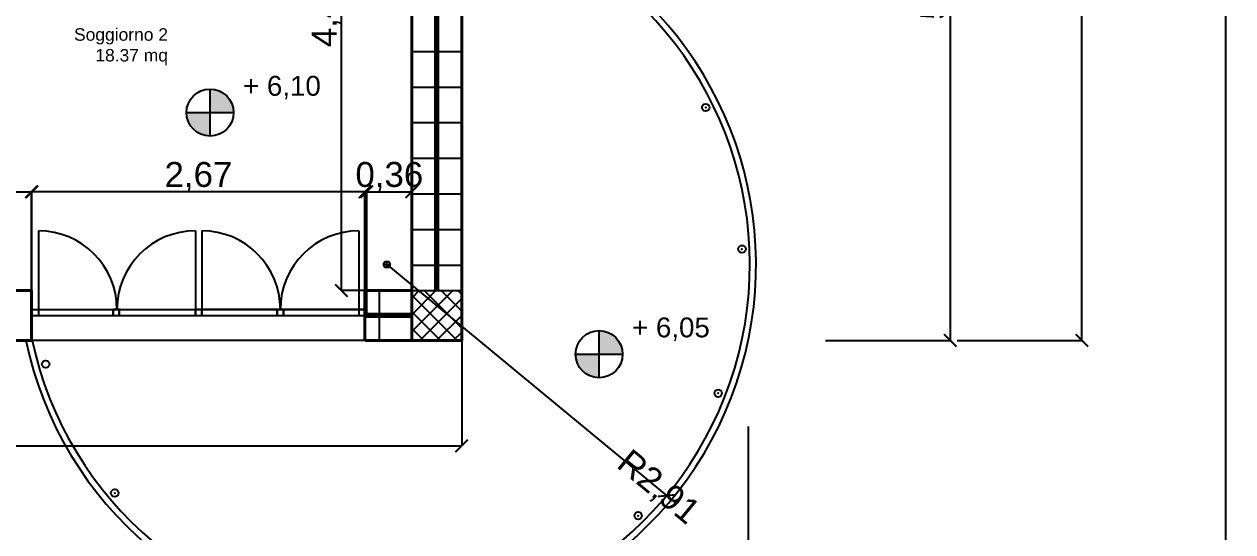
# Model space of a CAD drawing. Header units: millimetres. Extents: x 2459 to 3981, y 1231 to 4850.
# Drawn here: x 3708.71 to 3718.4, y 1278.54 to 1282.61 of the extents above; entities that cross this region are included whole.
import ezdxf

# ---------------------------------------------------------------- set-up
doc = ezdxf.new("R2010")
doc.units = ezdxf.units.MM
doc.layers.add('linee murature', color=253, linetype='Continuous', lineweight=70)
doc.layers.add('linee muri', color=7, linetype='Continuous', lineweight=40)
doc.layers.add('quoteee', color=7, linetype='Continuous')
doc.styles.get("Standard").update_dxf_attribs({"font": 'arial.ttf'})
doc.dimstyles.new('Copia di ISO-25', dxfattribs={"dimtxt": 0.2, "dimasz": 0.1, "dimexe": 0, "dimexo": 0, "dimgap": 0, "dimtad": 3, "dimtxsty": 'Standard', "dimblk": 'ARCHTICK', "dimcen": -2.5, "dimclrd": 256, "dimclre": 256, "dimclrt": 256, "dimadec": 0, "dimazin": 0, "dimtfac": 1, "dimtmove": 2, "dimatfit": 3, "dimldrblk": 'ARCHTICK', "dimfxl": 1, "dimfxlon": 1, "dimtfillclr": 256, "dimlwd": -1, "dimlwe": -1, "dimarcsym": 0})
pattern_1 = [(45, (-1.35194, 0.4), (-0.067351921, 0.067351921), []), (135, (-1.35194, 0.4), (-0.067351921, -0.067351921), [])]

# ---------------------------------------------------------------- blocks, each defined once
blk = doc.blocks.new('_ArchTick')
at = {"color": 0, "linetype": 'ByBlock', "const_width": 0.15}
blk.add_lwpolyline([(-0.5, -0.5), (0.5, 0.5)], dxfattribs=at)
blk = doc.blocks.new('*D277')
at = {"layer": 'Defpoints', "color": 0, "lineweight": -3, "transparency": 16777216}
for p in [(3712.2147, 1285.7606), (3712.2147, 1280.0706), (3716.1318, 1280.0706)]:
    blk.add_point(p, dxfattribs=at)
at = {"layer": 'quoteee', "transparency": 16777216}
for p, q in [((3715.1318, 1285.7606), (3716.1318, 1285.7606)), ((3716.1318, 1285.7606), (3716.1318, 1280.0706)), ((3715.1318, 1280.0706), (3716.1318, 1280.0706))]:
    blk.add_line(p, q, dxfattribs=at)
at = {"layer": 'quoteee', "transparency": 16777216, "xscale": 0.1, "yscale": 0.1, "zscale": 0.1}
for p, rotation in [((3716.1318, 1285.7606), 90), ((3716.1318, 1280.0706), 270)]:
    blk.add_blockref('_ArchTick', p, dxfattribs=dict(at, rotation=rotation))
at = {"layer": 'quoteee', "transparency": 16777216, "insert": (3716.0116, 1282.9156), "char_height": 0.2, "attachment_point": 5, "rotation": 90}
blk.add_mtext('5,69', dxfattribs=at)
blk = doc.blocks.new('*D278')
at = {"layer": 'Defpoints', "color": 0, "lineweight": -3, "transparency": 16777216}
for p in [(3712.2147, 1292.2906), (3717.1874, 1292.2906), (3712.2147, 1280.0706)]:
    blk.add_point(p, dxfattribs=at)
at = {"layer": 'quoteee', "transparency": 16777216}
for p, q in [((3716.1874, 1292.2906), (3717.1874, 1292.2906)), ((3717.1874, 1280.0706), (3717.1874, 1292.2906)), ((3716.1874, 1280.0706), (3717.1874, 1280.0706))]:
    blk.add_line(p, q, dxfattribs=at)
at = {"layer": 'quoteee', "transparency": 16777216, "xscale": 0.1, "yscale": 0.1, "zscale": 0.1}
for p, rotation in [((3717.1874, 1292.2906), 90), ((3717.1874, 1280.0706), 270)]:
    blk.add_blockref('_ArchTick', p, dxfattribs=dict(at, rotation=rotation))
at = {"layer": 'quoteee', "transparency": 16777216, "insert": (3717.0672, 1286.1806), "char_height": 0.2, "attachment_point": 5, "rotation": 90}
blk.add_mtext('12,22', dxfattribs=at)
blk = doc.blocks.new('*D279')
at = {"layer": 'Defpoints', "color": 0, "lineweight": -3, "transparency": 16777216}
for p in [(3712.2147, 1292.2906), (3718.342, 1292.2906), (3712.2147, 1277.772)]:
    blk.add_point(p, dxfattribs=at)
at = {"layer": 'quoteee', "transparency": 16777216}
for p, q in [((3717.342, 1292.2906), (3718.342, 1292.2906)), ((3718.342, 1277.772), (3718.342, 1292.2906)), ((3717.342, 1277.772), (3718.342, 1277.772))]:
    blk.add_line(p, q, dxfattribs=at)
at = {"layer": 'quoteee', "transparency": 16777216, "xscale": 0.1, "yscale": 0.1, "zscale": 0.1}
for p, rotation in [((3718.342, 1292.2906), 90), ((3718.342, 1277.772), 270)]:
    blk.add_blockref('_ArchTick', p, dxfattribs=dict(at, rotation=rotation))
at = {"layer": 'quoteee', "transparency": 16777216, "insert": (3718.2219, 1285.0313), "char_height": 0.2, "attachment_point": 5, "rotation": 90}
blk.add_mtext('14,52', dxfattribs=at)
blk = doc.blocks.new('*D289')
at = {"layer": 'Defpoints', "color": 0, "lineweight": -3, "transparency": 16777216}
for p in [(3708.7647, 1281.2637), (3707.7147, 1280.4706), (3708.7647, 1280.4706)]:
    blk.add_point(p, dxfattribs=at)
at = {"layer": 'quoteee', "transparency": 16777216}
for p, q in [((3707.7147, 1280.4706), (3707.7147, 1281.2637)), ((3707.7147, 1281.2637), (3708.7647, 1281.2637)), ((3708.7647, 1280.4706), (3708.7647, 1281.2637))]:
    blk.add_line(p, q, dxfattribs=at)
at = {"layer": 'quoteee', "transparency": 16777216, "xscale": 0.1, "yscale": 0.1, "zscale": 0.1, "rotation": 180}
blk.add_blockref('_ArchTick', (3707.7147, 1281.2637), dxfattribs=at)
at = {"layer": 'quoteee', "transparency": 16777216, "xscale": 0.1, "yscale": 0.1, "zscale": 0.1}
blk.add_blockref('_ArchTick', (3708.7647, 1281.2637), dxfattribs=at)
at = {"layer": 'quoteee', "transparency": 16777216, "insert": (3708.2397, 1281.3839), "char_height": 0.2, "attachment_point": 5}
blk.add_mtext('1,05', dxfattribs=at)
blk = doc.blocks.new('*D290')
at = {"layer": 'Defpoints', "color": 0, "lineweight": -3, "transparency": 16777216}
for p in [(3708.7694, 1281.2637), (3708.7694, 1280.0706), (3711.4394, 1280.0706)]:
    blk.add_point(p, dxfattribs=at)
at = {"layer": 'quoteee', "transparency": 16777216}
for p, q in [((3708.7694, 1280.2637), (3708.7694, 1281.2637)), ((3711.4394, 1281.2637), (3708.7694, 1281.2637)), ((3711.4394, 1280.2637), (3711.4394, 1281.2637))]:
    blk.add_line(p, q, dxfattribs=at)
at = {"layer": 'quoteee', "transparency": 16777216, "xscale": 0.1, "yscale": 0.1, "zscale": 0.1, "rotation": 180}
blk.add_blockref('_ArchTick', (3708.7694, 1281.2637), dxfattribs=at)
at = {"layer": 'quoteee', "transparency": 16777216, "xscale": 0.1, "yscale": 0.1, "zscale": 0.1}
blk.add_blockref('_ArchTick', (3711.4394, 1281.2637), dxfattribs=at)
at = {"layer": 'quoteee', "transparency": 16777216, "insert": (3710.1044, 1281.3839), "char_height": 0.2, "attachment_point": 5}
blk.add_mtext('2,67', dxfattribs=at)
blk = doc.blocks.new('*D291')
at = {"layer": 'Defpoints', "color": 0, "lineweight": -3, "transparency": 16777216}
for p in [(3711.8147, 1281.2637), (3711.4547, 1280.0706), (3711.8147, 1280.0706)]:
    blk.add_point(p, dxfattribs=at)
at = {"layer": 'quoteee', "transparency": 16777216}
for p, q in [((3711.4547, 1280.2637), (3711.4547, 1281.2637)), ((3711.4547, 1281.2637), (3711.8147, 1281.2637)), ((3711.8147, 1280.2637), (3711.8147, 1281.2637))]:
    blk.add_line(p, q, dxfattribs=at)
at = {"layer": 'quoteee', "transparency": 16777216, "xscale": 0.1, "yscale": 0.1, "zscale": 0.1, "rotation": 180}
blk.add_blockref('_ArchTick', (3711.4547, 1281.2637), dxfattribs=at)
at = {"layer": 'quoteee', "transparency": 16777216, "xscale": 0.1, "yscale": 0.1, "zscale": 0.1}
blk.add_blockref('_ArchTick', (3711.8147, 1281.2637), dxfattribs=at)
at = {"layer": 'quoteee', "transparency": 16777216, "insert": (3711.6347, 1281.3839), "char_height": 0.2, "attachment_point": 5}
blk.add_mtext('0,36', dxfattribs=at)
blk = doc.blocks.new('*D292')
at = {"layer": 'Defpoints', "color": 0, "lineweight": -3, "transparency": 16777216}
for p in [(3695.9147, 1280.0706), (3712.2147, 1280.0706), (3712.2147, 1279.2252)]:
    blk.add_point(p, dxfattribs=at)
at = {"layer": 'quoteee', "transparency": 16777216}
for p, q in [((3695.9147, 1280.0706), (3695.9147, 1279.2252)), ((3712.2147, 1280.0706), (3712.2147, 1279.2252)), ((3695.9147, 1279.2252), (3712.2147, 1279.2252))]:
    blk.add_line(p, q, dxfattribs=at)
at = {"layer": 'quoteee', "transparency": 16777216, "xscale": 0.1, "yscale": 0.1, "zscale": 0.1, "rotation": 180}
blk.add_blockref('_ArchTick', (3695.9147, 1279.2252), dxfattribs=at)
at = {"layer": 'quoteee', "transparency": 16777216, "xscale": 0.1, "yscale": 0.1, "zscale": 0.1}
blk.add_blockref('_ArchTick', (3712.2147, 1279.2252), dxfattribs=at)
at = {"layer": 'quoteee', "transparency": 16777216, "insert": (3704.0647, 1279.3454), "char_height": 0.2, "attachment_point": 5}
blk.add_mtext('16,3', dxfattribs=at)
blk = doc.blocks.new('*D293')
at = {"layer": 'Defpoints', "color": 0, "lineweight": -3, "transparency": 16777216}
for p in [(3711.6147, 1280.6806), (3713.8574, 1278.8262)]:
    blk.add_point(p, dxfattribs=at)
at = {"layer": 'quoteee', "transparency": 16777216}
for p, q in [((3711.6147, 1280.6806), (3713.8574, 1278.8262)), ((3713.8574, 1278.8262), (3713.9344, 1278.7624))]:
    blk.add_line(p, q, dxfattribs=at)
at = {"layer": 'quoteee', "transparency": 16777216, "xscale": 0.1, "yscale": 0.1, "zscale": 0.1, "rotation": 140.4128829302573}
blk.add_blockref('_ArchTick', (3713.8574, 1278.8262), dxfattribs=at)
at = {"layer": 'quoteee', "transparency": 16777216, "insert": (3713.7857, 1278.8854), "char_height": 0.2, "attachment_point": 5, "rotation": 320.41288}
blk.add_mtext('R2,91', dxfattribs=at)
blk = doc.blocks.new('*D295')
at = {"layer": 'Defpoints', "color": 0, "lineweight": -3, "transparency": 16777216}
for p in [(3693.6162, 1280.0706), (3714.5112, 1280.0706), (3693.6162, 1278.3795)]:
    blk.add_point(p, dxfattribs=at)
at = {"layer": 'quoteee', "transparency": 16777216}
for p, q in [((3693.6162, 1279.3795), (3693.6162, 1278.3795)), ((3714.5112, 1279.3795), (3714.5112, 1278.3795)), ((3714.5112, 1278.3795), (3693.6162, 1278.3795))]:
    blk.add_line(p, q, dxfattribs=at)
at = {"layer": 'quoteee', "transparency": 16777216, "xscale": 0.1, "yscale": 0.1, "zscale": 0.1, "rotation": 180}
blk.add_blockref('_ArchTick', (3693.6162, 1278.3795), dxfattribs=at)
at = {"layer": 'quoteee', "transparency": 16777216, "xscale": 0.1, "yscale": 0.1, "zscale": 0.1}
blk.add_blockref('_ArchTick', (3714.5112, 1278.3795), dxfattribs=at)
at = {"layer": 'quoteee', "transparency": 16777216, "insert": (3704.0637, 1278.4997), "char_height": 0.2, "attachment_point": 5}
blk.add_mtext('20,9', dxfattribs=at)
blk = doc.blocks.new('*D464')
at = {"layer": 'Defpoints', "color": 0, "lineweight": -3, "transparency": 16777216}
for p in [(3711.251, 1284.9206), (3711.5525, 1284.9206), (3711.5525, 1280.4706)]:
    blk.add_point(p, dxfattribs=at)
at = {"layer": 'quoteee', "transparency": 16777216}
for p, q in [((3711.5525, 1284.9206), (3711.251, 1284.9206)), ((3711.251, 1280.4706), (3711.251, 1284.9206)), ((3711.5525, 1280.4706), (3711.251, 1280.4706))]:
    blk.add_line(p, q, dxfattribs=at)
at = {"layer": 'quoteee', "transparency": 16777216, "xscale": 0.1, "yscale": 0.1, "zscale": 0.1}
for p, rotation in [((3711.251, 1284.9206), 90), ((3711.251, 1280.4706), 270)]:
    blk.add_blockref('_ArchTick', p, dxfattribs=dict(at, rotation=rotation))
at = {"layer": 'quoteee', "transparency": 16777216, "insert": (3711.1312, 1282.6956), "char_height": 0.2, "attachment_point": 5, "rotation": 90}
blk.add_mtext('4,45', dxfattribs=at)

msp = doc.modelspace()

# ---------------------------------------------------------------- hatches: boundary and pattern name
at = {"linetype": 'Continuous'}
h = msp.add_hatch(dxfattribs=at)
h.set_pattern_fill('ANSI37', color=256, scale=0.03)
h.set_pattern_definition(pattern_1)
h.paths.add_polyline_path([(3712.214742, 1289.534637), (3711.815965, 1289.534637), (3711.814742, 1289.533414), (3711.814742, 1289.144162), (3711.824267, 1289.134637), (3712.214742, 1289.134637)])
h.paths.add_polyline_path([(3707.817242, 1280.470565), (3707.417242, 1280.470565), (3707.417242, 1280.070565), (3707.817242, 1280.070565)])
h.paths.add_polyline_path([(3712.214742, 1280.470565), (3711.814742, 1280.470565), (3711.814742, 1280.070565), (3712.214742, 1280.070565)])
h.paths.add_polyline_path([(3712.214742, 1285.320565), (3711.814742, 1285.320565), (3711.814742, 1284.920565), (3712.214742, 1284.920565)])
h.paths.add_polyline_path([(3712.214742, 1292.290565), (3711.814742, 1292.290565), (3711.814742, 1291.890565), (3712.214742, 1291.890565)])
h.paths.add_polyline_path([(3709.204742, 1292.290565), (3708.804742, 1292.290565), (3708.804742, 1291.890565), (3709.204742, 1291.890565)])
h.paths.add_polyline_path([(3705.824742, 1292.290565), (3705.424742, 1292.290565), (3705.424742, 1291.897159), (3705.431336, 1291.890565), (3705.824742, 1291.890565)])
h.paths.add_polyline_path([(3705.824742, 1289.534637), (3705.424742, 1289.534637), (3705.424742, 1289.134637), (3705.824742, 1289.134637)])
h.paths.add_polyline_path([(3703.999742, 1280.470565), (3703.599742, 1280.470565), (3703.599742, 1280.070565), (3703.999742, 1280.070565)])
h.paths.add_polyline_path([(3705.824742, 1285.320565), (3705.424742, 1285.320565), (3705.424742, 1284.920565), (3705.824742, 1284.920565)])
h.paths.add_polyline_path([(3707.819742, 1285.320565), (3707.419742, 1285.320565), (3707.419742, 1284.920565), (3707.554742, 1284.920565), (3707.819742, 1284.920565)])
h.paths.add_polyline_path([(3695.914742, 1291.890565), (3696.314742, 1291.890565), (3696.314742, 1292.290565), (3695.914742, 1292.290565)])
h.paths.add_polyline_path([(3698.924742, 1292.290565), (3698.924742, 1291.890565), (3699.324742, 1291.890565), (3699.324742, 1292.290565)])
h.paths.add_polyline_path([(3702.304742, 1292.290565), (3702.304742, 1291.890565), (3702.704742, 1291.890565), (3702.704742, 1292.290565)])
h.paths.add_polyline_path([(3702.704742, 1289.534637), (3702.304742, 1289.534637), (3702.304742, 1289.134637), (3702.704742, 1289.134637)])
h.paths.add_polyline_path([(3696.314742, 1289.134637), (3696.314742, 1289.534637), (3695.914742, 1289.534637), (3695.914742, 1289.134637)])
h.paths.add_polyline_path([(3702.304742, 1285.320565), (3702.304742, 1284.920565), (3702.704742, 1284.920565), (3702.704742, 1285.320565)])
h.paths.add_polyline_path([(3700.674742, 1284.920565), (3700.674742, 1285.320565), (3700.274742, 1285.320565), (3700.274742, 1284.920565)])
h.paths.add_polyline_path([(3696.314742, 1284.920565), (3696.314742, 1285.320565), (3695.914742, 1285.320565), (3695.914742, 1284.920565)])
h.paths.add_polyline_path([(3700.274742, 1280.470565), (3700.274742, 1280.070565), (3700.674742, 1280.070565), (3700.674742, 1280.470565)])
h.paths.add_polyline_path([(3696.314742, 1280.070565), (3696.314742, 1280.470565), (3695.914742, 1280.470565), (3695.914742, 1280.070565)])
h = msp.add_hatch()
h.set_pattern_fill('ANSI37', color=256, scale=0.03)
h.set_pattern_definition(pattern_1)
h.paths.add_polyline_path([(3712.214742, 1289.534637), (3711.815965, 1289.534637), (3711.814742, 1289.533414), (3711.814742, 1289.144162), (3711.824267, 1289.134637), (3712.214742, 1289.134637)])
h.paths.add_polyline_path([(3707.817242, 1280.470565), (3707.417242, 1280.470565), (3707.417242, 1280.070565), (3707.817242, 1280.070565)])
h.paths.add_polyline_path([(3712.214742, 1280.470565), (3711.814742, 1280.470565), (3711.814742, 1280.070565), (3712.214742, 1280.070565)])
h.paths.add_polyline_path([(3712.214742, 1285.320565), (3711.814742, 1285.320565), (3711.814742, 1284.920565), (3712.214742, 1284.920565)])
h.paths.add_polyline_path([(3712.214742, 1292.290565), (3711.814742, 1292.290565), (3711.814742, 1291.890565), (3712.214742, 1291.890565)])
h.paths.add_polyline_path([(3709.204742, 1292.290565), (3708.804742, 1292.290565), (3708.804742, 1291.890565), (3709.204742, 1291.890565)])
h.paths.add_polyline_path([(3705.824742, 1292.290565), (3705.424742, 1292.290565), (3705.424742, 1291.897159), (3705.431336, 1291.890565), (3705.824742, 1291.890565)])
h.paths.add_polyline_path([(3705.824742, 1289.534637), (3705.424742, 1289.534637), (3705.424742, 1289.134637), (3705.824742, 1289.134637)])
h.paths.add_polyline_path([(3703.999742, 1280.470565), (3703.599742, 1280.470565), (3703.599742, 1280.070565), (3703.999742, 1280.070565)])
h.paths.add_polyline_path([(3705.824742, 1285.320565), (3705.424742, 1285.320565), (3705.424742, 1284.920565), (3705.824742, 1284.920565)])
h.paths.add_polyline_path([(3707.819742, 1285.320565), (3707.419742, 1285.320565), (3707.419742, 1284.920565), (3707.554742, 1284.920565), (3707.819742, 1284.920565)])
h.paths.add_polyline_path([(3695.914742, 1291.890565), (3696.314742, 1291.890565), (3696.314742, 1292.290565), (3695.914742, 1292.290565)])
h.paths.add_polyline_path([(3698.924742, 1292.290565), (3698.924742, 1291.890565), (3699.324742, 1291.890565), (3699.324742, 1292.290565)])
h.paths.add_polyline_path([(3702.304742, 1292.290565), (3702.304742, 1291.890565), (3702.704742, 1291.890565), (3702.704742, 1292.290565)])
h.paths.add_polyline_path([(3702.704742, 1289.534637), (3702.304742, 1289.534637), (3702.304742, 1289.134637), (3702.704742, 1289.134637)])
h.paths.add_polyline_path([(3696.314742, 1289.134637), (3696.314742, 1289.534637), (3695.914742, 1289.534637), (3695.914742, 1289.134637)])
h.paths.add_polyline_path([(3702.304742, 1285.320565), (3702.304742, 1284.920565), (3702.704742, 1284.920565), (3702.704742, 1285.320565)])
h.paths.add_polyline_path([(3700.674742, 1284.920565), (3700.674742, 1285.320565), (3700.274742, 1285.320565), (3700.274742, 1284.920565)])
h.paths.add_polyline_path([(3696.314742, 1284.920565), (3696.314742, 1285.320565), (3695.914742, 1285.320565), (3695.914742, 1284.920565)])
h.paths.add_polyline_path([(3700.274742, 1280.470565), (3700.274742, 1280.070565), (3700.674742, 1280.070565), (3700.674742, 1280.470565)])
h.paths.add_polyline_path([(3696.314742, 1280.070565), (3696.314742, 1280.470565), (3695.914742, 1280.470565), (3695.914742, 1280.070565)])
h = msp.add_hatch(color=256, dxfattribs=at)
h.dxf.hatch_style = 1
h.paths.add_polyline_path([(3710.197424, 1282.087918), (3710.197424, 1281.899115), (3710.386227, 1281.899115, 0.41421356)])
h.paths.add_polyline_path([(3710.197424, 1281.899115), (3710.008622, 1281.899115, 0.41421356), (3710.197424, 1281.710312)])
h = msp.add_hatch(color=256)
h.dxf.hatch_style = 1
h.paths.add_polyline_path([(3710.197424, 1282.087918), (3710.197424, 1281.899115), (3710.386227, 1281.899115, 0.41421356)])
h.paths.add_polyline_path([(3710.197424, 1281.899115), (3710.008622, 1281.899115, 0.41421356), (3710.197424, 1281.710312)])
h = msp.add_hatch(color=256, dxfattribs=at)
h.dxf.hatch_style = 1
h.paths.add_polyline_path([(3713.316316, 1280.149674), (3713.316316, 1279.960872), (3713.505119, 1279.960872, 0.41421356)])
h.paths.add_polyline_path([(3713.316316, 1279.960872), (3713.127514, 1279.960872, 0.41421356), (3713.316316, 1279.772069)])
h = msp.add_hatch(color=256)
h.dxf.hatch_style = 1
h.paths.add_polyline_path([(3713.316316, 1280.149674), (3713.316316, 1279.960872), (3713.505119, 1279.960872, 0.41421356)])
h.paths.add_polyline_path([(3713.316316, 1279.960872), (3713.127514, 1279.960872, 0.41421356), (3713.316316, 1279.772069)])

# ---------------------------------------------------------------- linework, layer by layer
for p, q in [((3711.814742, 1285.760565), (3711.814742, 1280.470565)), ((3711.814742, 1285.760565), (3711.814742, 1280.470565)), ((3712.214742, 1285.760565), (3712.214742, 1280.070565)), ((3712.214742, 1285.760565), (3712.214742, 1280.070565)), ((3711.814742, 1284.920565), (3711.814742, 1280.470565)), ((3711.814742, 1280.470565), (3711.814742, 1284.920565)), ((3712.214742, 1284.920565), (3712.214742, 1280.470565)), ((3711.814742, 1282.389715), (3712.214742, 1282.389715)), ((3711.814742, 1282.389715), (3712.214742, 1282.389715)), ((3710.197424, 1281.710312), (3710.197424, 1282.087918)), ((3711.814742, 1282.103965), (3712.214742, 1282.103965)), ((3711.814742, 1282.103965), (3712.214742, 1282.103965)), ((3710.008622, 1281.899115), (3710.386227, 1281.899115)), ((3711.814742, 1281.818215), (3712.214742, 1281.818215)), ((3711.814742, 1281.818215), (3712.214742, 1281.818215)), ((3711.814742, 1281.532465), (3712.214742, 1281.532465)), ((3711.814742, 1281.532465), (3712.214742, 1281.532465)), ((3711.814742, 1281.246715), (3712.214742, 1281.246715)), ((3711.814742, 1281.246715), (3712.214742, 1281.246715)), ((3711.814742, 1280.960965), (3712.214742, 1280.960965)), ((3711.814742, 1280.960965), (3712.214742, 1280.960965)), ((3711.814742, 1280.675215), (3712.214742, 1280.675215)), ((3711.814742, 1280.675215), (3712.214742, 1280.675215)), ((3708.764742, 1280.470565), (3707.679742, 1280.470565)), ((3708.764742, 1280.470565), (3707.709742, 1280.470565)), ((3708.764742, 1280.470565), (3708.764742, 1280.070565)), ((3708.764742, 1280.470565), (3708.764742, 1280.070565)), ((3711.439395, 1280.070565), (3711.439395, 1280.470565)), ((3711.439395, 1280.470565), (3711.439395, 1280.070565)), ((3711.440898, 1280.070565), (3711.440898, 1280.470565)), ((3711.440898, 1280.470565), (3711.814742, 1280.470565)), ((3711.454742, 1280.470565), (3711.814742, 1280.470565)), ((3711.454742, 1280.470565), (3711.814742, 1280.470565)), ((3711.454742, 1280.470565), (3711.814742, 1280.470565)), ((3711.552452, 1280.470565), (3711.552452, 1280.070565)), ((3711.552452, 1280.470565), (3711.552452, 1280.070565)), ((3711.814742, 1280.470565), (3711.814742, 1280.070565)), ((3712.214742, 1280.470565), (3712.214742, 1280.070565)), ((3713.316316, 1279.772069), (3713.316316, 1280.149674)), ((3706.884742, 1280.070565), (3708.767936, 1280.070565)), ((3708.764742, 1280.070565), (3706.884742, 1280.070565)), ((3708.764742, 1280.070565), (3706.884742, 1280.070565)), ((3711.814742, 1280.070565), (3711.440898, 1280.070565)), ((3711.454742, 1280.070565), (3712.214742, 1280.070565)), ((3711.454742, 1280.070565), (3712.214742, 1280.070565)), ((3711.454742, 1280.070565), (3712.214742, 1280.070565)), ((3713.127514, 1279.960872), (3713.505119, 1279.960872))]:
    msp.add_line(p, q, dxfattribs=at)
for p, q in [((3711.814742, 1285.760565), (3711.814742, 1280.470565)), ((3711.814742, 1284.920565), (3711.814742, 1280.470565)), ((3710.197424, 1281.710312), (3710.197424, 1282.087918)), ((3710.008622, 1281.899115), (3710.386227, 1281.899115)), ((3708.764742, 1280.470565), (3707.679742, 1280.470565)), ((3708.764742, 1280.470565), (3708.764742, 1280.070565)), ((3711.440898, 1280.070565), (3711.440898, 1280.470565)), ((3711.440898, 1280.470565), (3711.814742, 1280.470565)), ((3711.454742, 1280.470565), (3711.814742, 1280.470565)), ((3711.454742, 1280.470565), (3711.814742, 1280.470565)), ((3711.814742, 1280.470565), (3711.814742, 1280.070565)), ((3713.316316, 1279.772069), (3713.316316, 1280.149674)), ((3711.454742, 1280.070565), (3712.214742, 1280.070565)), ((3711.454742, 1280.070565), (3712.214742, 1280.070565)), ((3713.127514, 1279.960872), (3713.505119, 1279.960872))]:
    msp.add_line(p, q)
at = {"linetype": 'Continuous', "ltscale": 0.01}
for p, q in [((3708.820898, 1280.950565), (3708.820898, 1280.320565)), ((3710.080898, 1280.950565), (3710.080898, 1280.320565)), ((3710.130898, 1280.950565), (3710.130898, 1280.320565)), ((3711.390898, 1280.950565), (3711.390898, 1280.320565)), ((3711.439395, 1280.070565), (3711.439395, 1280.470565)), ((3711.439395, 1280.470565), (3711.454742, 1280.470565)), ((3711.440898, 1280.470565), (3711.454742, 1280.470565)), ((3711.440898, 1280.320565), (3711.440898, 1280.470565)), ((3711.440898, 1280.470565), (3711.454742, 1280.470565)), ((3708.764742, 1280.320565), (3711.434742, 1280.320565)), ((3708.769395, 1280.320565), (3711.439395, 1280.320565)), ((3708.769395, 1280.320565), (3708.819395, 1280.320565)), ((3708.770898, 1280.320565), (3711.440898, 1280.320565)), ((3708.770898, 1280.320565), (3708.820898, 1280.320565)), ((3708.814742, 1280.320565), (3709.444742, 1280.320565)), ((3708.819395, 1280.320565), (3709.449395, 1280.320565)), ((3708.820898, 1280.320565), (3708.820898, 1280.270565)), ((3708.820898, 1280.320565), (3709.450898, 1280.320565)), ((3709.419742, 1280.270565), (3709.419742, 1280.320565)), ((3709.469742, 1280.320565), (3709.419742, 1280.320565)), ((3709.419742, 1280.320565), (3709.419742, 1280.270565)), ((3709.474395, 1280.320565), (3709.424395, 1280.320565)), ((3709.475898, 1280.320565), (3709.425898, 1280.320565)), ((3709.469742, 1280.320565), (3709.469742, 1280.270565)), ((3709.469742, 1280.270565), (3709.469742, 1280.320565)), ((3710.124742, 1280.320565), (3710.074742, 1280.320565)), ((3710.129395, 1280.320565), (3710.079395, 1280.320565)), ((3710.080898, 1280.270565), (3710.080898, 1280.320565)), ((3710.130898, 1280.320565), (3710.080898, 1280.320565)), ((3710.080898, 1280.320565), (3710.080898, 1280.270565)), ((3710.754742, 1280.320565), (3710.124742, 1280.320565)), ((3710.759395, 1280.320565), (3710.129395, 1280.320565)), ((3710.760898, 1280.320565), (3710.130898, 1280.320565)), ((3710.130898, 1280.320565), (3710.130898, 1280.270565)), ((3710.130898, 1280.270565), (3710.130898, 1280.320565)), ((3710.779742, 1280.320565), (3710.729742, 1280.320565)), ((3710.784395, 1280.320565), (3710.734395, 1280.320565)), ((3710.735898, 1280.270565), (3710.735898, 1280.320565)), ((3710.785898, 1280.320565), (3710.735898, 1280.320565)), ((3710.735898, 1280.320565), (3710.735898, 1280.270565)), ((3711.384742, 1280.320565), (3710.754742, 1280.320565)), ((3711.389395, 1280.320565), (3710.759395, 1280.320565)), ((3711.390898, 1280.320565), (3710.760898, 1280.320565)), ((3710.785898, 1280.320565), (3710.785898, 1280.270565)), ((3710.785898, 1280.270565), (3710.785898, 1280.320565)), ((3711.439395, 1280.320565), (3711.389395, 1280.320565)), ((3711.440898, 1280.320565), (3711.390898, 1280.320565)), ((3711.390898, 1280.320565), (3711.390898, 1280.270565)), ((3711.440898, 1280.070565), (3711.440898, 1280.320565)), ((3708.764742, 1280.270565), (3711.434742, 1280.270565)), ((3708.769395, 1280.270565), (3711.439395, 1280.270565)), ((3708.770898, 1280.270565), (3711.440898, 1280.270565)), ((3709.419742, 1280.270565), (3709.469742, 1280.270565)), ((3709.424395, 1280.270565), (3709.474395, 1280.270565)), ((3709.425898, 1280.270565), (3709.475898, 1280.270565)), ((3709.444742, 1280.270565), (3710.074742, 1280.270565)), ((3709.449395, 1280.270565), (3710.079395, 1280.270565)), ((3709.450898, 1280.270565), (3710.080898, 1280.270565)), ((3710.074742, 1280.270565), (3710.124742, 1280.270565)), ((3710.079395, 1280.270565), (3710.129395, 1280.270565)), ((3710.080898, 1280.270565), (3710.130898, 1280.270565)), ((3710.729742, 1280.270565), (3710.779742, 1280.270565)), ((3710.734395, 1280.270565), (3710.784395, 1280.270565)), ((3710.735898, 1280.270565), (3710.785898, 1280.270565)), ((3708.770898, 1280.070565), (3706.884742, 1280.070565)), ((3711.439395, 1280.070565), (3708.769395, 1280.070565)), ((3711.440898, 1280.070565), (3708.770898, 1280.070565)), ((3711.454742, 1280.070565), (3711.439395, 1280.070565)), ((3711.440898, 1280.070565), (3711.454742, 1280.070565))]:
    msp.add_line(p, q, dxfattribs=at)
at = {"ltscale": 0.01}
for p, q in [((3708.820898, 1280.950565), (3708.820898, 1280.320565)), ((3710.080898, 1280.950565), (3710.080898, 1280.320565)), ((3710.130898, 1280.950565), (3710.130898, 1280.320565)), ((3711.390898, 1280.950565), (3711.390898, 1280.320565)), ((3711.440898, 1280.470565), (3711.454742, 1280.470565)), ((3711.440898, 1280.320565), (3711.440898, 1280.470565)), ((3711.440898, 1280.470565), (3711.454742, 1280.470565)), ((3708.764742, 1280.320565), (3711.434742, 1280.320565)), ((3708.769395, 1280.320565), (3711.439395, 1280.320565)), ((3708.769395, 1280.320565), (3708.819395, 1280.320565)), ((3708.770898, 1280.320565), (3711.440898, 1280.320565)), ((3708.770898, 1280.320565), (3708.820898, 1280.320565)), ((3708.814742, 1280.320565), (3709.444742, 1280.320565)), ((3708.819395, 1280.320565), (3709.449395, 1280.320565)), ((3708.820898, 1280.320565), (3708.820898, 1280.270565)), ((3708.820898, 1280.320565), (3709.450898, 1280.320565)), ((3709.419742, 1280.270565), (3709.419742, 1280.320565)), ((3709.469742, 1280.320565), (3709.419742, 1280.320565)), ((3709.419742, 1280.320565), (3709.419742, 1280.270565)), ((3709.474395, 1280.320565), (3709.424395, 1280.320565)), ((3709.475898, 1280.320565), (3709.425898, 1280.320565)), ((3709.469742, 1280.320565), (3709.469742, 1280.270565)), ((3709.469742, 1280.270565), (3709.469742, 1280.320565)), ((3710.124742, 1280.320565), (3710.074742, 1280.320565)), ((3710.129395, 1280.320565), (3710.079395, 1280.320565)), ((3710.080898, 1280.270565), (3710.080898, 1280.320565)), ((3710.130898, 1280.320565), (3710.080898, 1280.320565)), ((3710.080898, 1280.320565), (3710.080898, 1280.270565)), ((3710.754742, 1280.320565), (3710.124742, 1280.320565)), ((3710.759395, 1280.320565), (3710.129395, 1280.320565)), ((3710.760898, 1280.320565), (3710.130898, 1280.320565)), ((3710.130898, 1280.320565), (3710.130898, 1280.270565)), ((3710.130898, 1280.270565), (3710.130898, 1280.320565)), ((3710.779742, 1280.320565), (3710.729742, 1280.320565)), ((3710.784395, 1280.320565), (3710.734395, 1280.320565)), ((3710.735898, 1280.270565), (3710.735898, 1280.320565)), ((3710.785898, 1280.320565), (3710.735898, 1280.320565)), ((3710.735898, 1280.320565), (3710.735898, 1280.270565)), ((3711.384742, 1280.320565), (3710.754742, 1280.320565)), ((3711.389395, 1280.320565), (3710.759395, 1280.320565)), ((3711.390898, 1280.320565), (3710.760898, 1280.320565)), ((3710.785898, 1280.320565), (3710.785898, 1280.270565)), ((3710.785898, 1280.270565), (3710.785898, 1280.320565)), ((3711.439395, 1280.320565), (3711.389395, 1280.320565)), ((3711.440898, 1280.320565), (3711.390898, 1280.320565)), ((3711.390898, 1280.320565), (3711.390898, 1280.270565)), ((3711.440898, 1280.070565), (3711.440898, 1280.320565)), ((3708.764742, 1280.270565), (3711.434742, 1280.270565)), ((3708.769395, 1280.270565), (3711.439395, 1280.270565)), ((3708.770898, 1280.270565), (3711.440898, 1280.270565)), ((3709.419742, 1280.270565), (3709.469742, 1280.270565)), ((3709.424395, 1280.270565), (3709.474395, 1280.270565)), ((3709.425898, 1280.270565), (3709.475898, 1280.270565)), ((3709.444742, 1280.270565), (3710.074742, 1280.270565)), ((3709.449395, 1280.270565), (3710.079395, 1280.270565)), ((3709.450898, 1280.270565), (3710.080898, 1280.270565)), ((3710.074742, 1280.270565), (3710.124742, 1280.270565)), ((3710.079395, 1280.270565), (3710.129395, 1280.270565)), ((3710.080898, 1280.270565), (3710.130898, 1280.270565)), ((3710.729742, 1280.270565), (3710.779742, 1280.270565)), ((3710.734395, 1280.270565), (3710.784395, 1280.270565)), ((3710.735898, 1280.270565), (3710.785898, 1280.270565)), ((3711.439395, 1280.070565), (3708.769395, 1280.070565)), ((3711.440898, 1280.070565), (3708.770898, 1280.070565)), ((3711.454742, 1280.070565), (3711.439395, 1280.070565)), ((3711.440898, 1280.070565), (3711.454742, 1280.070565))]:
    msp.add_line(p, q, dxfattribs=at)
at = {"linetype": 'Continuous', "lineweight": -3, "ltscale": 0.01}
for p, q in [((3711.584742, 1280.680565), (3711.614742, 1280.680565)), ((3711.614742, 1280.680565), (3711.614742, 1280.710565)), ((3711.614742, 1280.680565), (3711.644742, 1280.680565)), ((3711.614742, 1280.650565), (3711.614742, 1280.680565))]:
    msp.add_line(p, q, dxfattribs=at)
at = {"linetype": 'Continuous'}
for points in [[(3711.814742, 1285.760565), (3712.214742, 1285.760565), (3712.214742, 1280.070565), (3711.814742, 1280.070565)], [(3712.214742, 1280.070565), (3711.814742, 1280.070565), (3711.814742, 1280.470565), (3712.214742, 1280.470565)]]:
    msp.add_lwpolyline(points, close=True, dxfattribs=at)
msp.add_lwpolyline([(3712.214742, 1280.070565), (3711.814742, 1280.070565), (3711.814742, 1280.470565), (3712.214742, 1280.470565)], close=True)
for centre, radius in [((3710.197424, 1281.899115), 0.188803), ((3714.171516, 1281.939693), 0.03), ((3714.462074, 1280.803844), 0.03), ((3713.316316, 1279.960872), 0.188803), ((3708.879326, 1279.880565), 0.03), ((3708.879326, 1279.880565), 0.03), ((3714.270776, 1279.647133), 0.03), ((3709.432848, 1278.847033), 0.03), ((3713.629996, 1278.66531), 0.03)]:
    msp.add_circle(centre, radius, dxfattribs=at)
for centre, radius in [((3710.197424, 1281.899115), 0.188803), ((3714.171516, 1281.939693), 0.03), ((3714.462074, 1280.803844), 0.03), ((3713.316316, 1279.960872), 0.188803), ((3708.879326, 1279.880565), 0.03), ((3708.879326, 1279.880565), 0.03), ((3714.270776, 1279.647133), 0.03), ((3709.432848, 1278.847033), 0.03), ((3713.629996, 1278.66531), 0.03)]:
    msp.add_circle(centre, radius)
at = {"linetype": 'Continuous', "lineweight": -3, "ltscale": 0.01}
msp.add_circle((3711.614742, 1280.680565), 0.025, dxfattribs=at)
at = {"linetype": 'Continuous', "ltscale": 0.02}
msp.add_arc((3711.615657, 1280.680839), 2.959546, 191.9000749, 59.5673372, dxfattribs=at)
at = {"ltscale": 0.02}
msp.add_arc((3711.615657, 1280.680839), 2.959546, 191.9000749, 59.5673372, dxfattribs=at)
at = {"linetype": 'Continuous'}
msp.add_arc((3711.615697, 1280.68085), 2.909524, 192.1079475, 58.9878564, dxfattribs=at)
msp.add_arc((3711.615697, 1280.68085), 2.909524, 192.1079475, 58.9878564)
at = {"linetype": 'Continuous', "ltscale": 0.01}
for centre, start, end in [((3708.820898, 1280.320565), 0, 90), ((3710.080898, 1280.320565), 90, 180), ((3710.130898, 1280.320565), 0, 90), ((3711.390898, 1280.320565), 90, 180)]:
    msp.add_arc(centre, 0.63, start, end, dxfattribs=at)
at = {"ltscale": 0.01}
for centre, start, end in [((3708.820898, 1280.320565), 0, 90), ((3710.080898, 1280.320565), 90, 180), ((3710.130898, 1280.320565), 0, 90), ((3711.390898, 1280.320565), 90, 180)]:
    msp.add_arc(centre, 0.63, start, end, dxfattribs=at)
at = {"linetype": 'Continuous'}
for p in [(3714.171516, 1281.939693), (3714.462074, 1280.803844), (3714.270776, 1279.647133), (3709.432848, 1278.847033), (3713.629996, 1278.66531)]:
    msp.add_point(p, dxfattribs=at)
for p in [(3714.171516, 1281.939693), (3714.462074, 1280.803844), (3714.270776, 1279.647133), (3709.432848, 1278.847033), (3713.629996, 1278.66531)]:
    msp.add_point(p)
at = {"layer": 'linee murature', "linetype": 'Continuous'}
for p, q in [((3712.014742, 1280.470565), (3712.014742, 1284.845502)), ((3711.814742, 1280.270565), (3711.450655, 1280.270565))]:
    msp.add_line(p, q, dxfattribs=at)
at = {"layer": 'linee murature', "lineweight": 70}
for p, q in [((3712.014742, 1280.470565), (3712.014742, 1284.845502)), ((3711.814742, 1280.270565), (3711.450655, 1280.270565))]:
    msp.add_line(p, q, dxfattribs=at)
at = {"layer": 'linee muri'}
for p, q in [((3711.814742, 1285.760565), (3711.814742, 1280.470565)), ((3712.214742, 1285.760565), (3712.214742, 1280.070565)), ((3712.214742, 1285.760565), (3712.214742, 1280.070565)), ((3711.814742, 1280.470565), (3711.814742, 1284.920565)), ((3712.214742, 1284.920565), (3712.214742, 1280.470565)), ((3708.764742, 1280.470565), (3707.709742, 1280.470565)), ((3708.764742, 1280.470565), (3708.764742, 1280.070565)), ((3711.439395, 1280.070565), (3711.439395, 1280.470565)), ((3711.439395, 1280.470565), (3711.439395, 1280.070565)), ((3711.454742, 1280.470565), (3711.814742, 1280.470565)), ((3712.214742, 1280.470565), (3712.214742, 1280.070565)), ((3706.884742, 1280.070565), (3708.767936, 1280.070565)), ((3708.764742, 1280.070565), (3706.884742, 1280.070565)), ((3708.764742, 1280.070565), (3706.884742, 1280.070565)), ((3711.814742, 1280.070565), (3711.440898, 1280.070565)), ((3711.454742, 1280.070565), (3712.214742, 1280.070565))]:
    msp.add_line(p, q, dxfattribs=at)
at = {"layer": 'linee muri', "ltscale": 0.01}
for p, q in [((3711.439395, 1280.070565), (3711.439395, 1280.470565)), ((3711.439395, 1280.470565), (3711.454742, 1280.470565)), ((3708.770898, 1280.070565), (3706.884742, 1280.070565))]:
    msp.add_line(p, q, dxfattribs=at)
at = {"layer": 'linee muri'}
msp.add_lwpolyline([(3711.814742, 1285.760565), (3712.214742, 1285.760565), (3712.214742, 1280.070565), (3711.814742, 1280.070565)], close=True, dxfattribs=at)

# ---------------------------------------------------------------- texts
at = {"linetype": 'Continuous'}
for s, width, gutter_width, heights, insert, char_height, attachment_point in [('Soggiorno 2\\P18.37 mq', 0.87901717, 12.5, [0.425737], (3709.86019, 1282.575515), 0.1, 3), ('+ 6,10', 0.63595698, 0.941295, [0.329414], (3710.461711, 1282.193253), 0.1590046, 1), ('+ 6,05', 0.63595698, 0.941295, [0.329414], (3713.580603, 1280.255009), 0.1590046, 1)]:
    msp.add_mtext_dynamic_manual_height_columns(s, width=width, gutter_width=gutter_width, heights=heights, dxfattribs=dict(at, insert=insert, char_height=char_height, attachment_point=attachment_point))
at = {"char_height": 0.1590046, "attachment_point": 1}
for s, insert in [('+ 6,10', (3710.461711, 1282.193253)), ('+ 6,05', (3713.580603, 1280.255009))]:
    msp.add_mtext_dynamic_manual_height_columns(s, width=0.63595698, gutter_width=0.941295, heights=[0.329414], dxfattribs=dict(at, insert=insert))

# ---------------------------------------------------------------- dimensions: what is measured, and where the dimension line sits
at = {"layer": 'quoteee'}
for base, p1, p2, picture, middle in [((3717.187379, 1292.290565), (3712.214742, 1280.070565), (3712.214742, 1292.290565), '*D278', (3717.067188, 1286.180565)), ((3718.342048, 1292.290565), (3712.214742, 1277.772013), (3712.214742, 1292.290565), '*D279', (3718.221857, 1285.031289)), ((3716.131781, 1280.070565), (3712.214742, 1285.760565), (3712.214742, 1280.070565), '*D277', (3716.01159, 1282.915565)), ((3711.251013, 1284.920565), (3711.552452, 1280.470565), (3711.552452, 1284.920565), '*D464', (3711.131231, 1282.695565))]:
    dim = msp.add_linear_dim(base=base, p1=p1, p2=p2, angle=90, dimstyle='Copia di ISO-25', dxfattribs=at)
    dim.commit()
    dim.dimension.update_dxf_attribs({"geometry": picture, "text_midpoint": middle})
for base, p1, p2, picture, middle in [((3708.764742, 1281.263698), (3707.714742, 1280.470565), (3708.764742, 1280.470565), '*D289', (3708.239742, 1281.383889)), ((3708.769395, 1281.263698), (3711.439395, 1280.070565), (3708.769395, 1280.070565), '*D290', (3710.104395, 1281.383889)), ((3711.814742, 1281.263698), (3711.454742, 1280.070565), (3711.814742, 1280.070565), '*D291', (3711.634742, 1281.383889)), ((3693.61619, 1278.379509), (3714.511205, 1280.070565), (3693.61619, 1280.070565), '*D295', (3704.063698, 1278.4997)), ((3712.214742, 1279.22518), (3695.914742, 1280.070565), (3712.214742, 1280.070565), '*D292', (3704.064742, 1279.345371))]:
    dim = msp.add_linear_dim(base=base, p1=p1, p2=p2, dimstyle='Copia di ISO-25', dxfattribs=at)
    dim.commit()
    dim.dimension.update_dxf_attribs({"geometry": picture, "text_midpoint": middle})
dim = msp.add_radius_dim(center=(3711.614742, 1280.680565), mpoint=(3713.857352, 1278.826165), dimstyle='Copia di ISO-25', dxfattribs=at)
dim.commit()
dim.dimension.update_dxf_attribs({"geometry": '*D293', "text_midpoint": (3713.785669, 1278.885439), "dimtype": 164})

doc.saveas('drawing.dxf')
